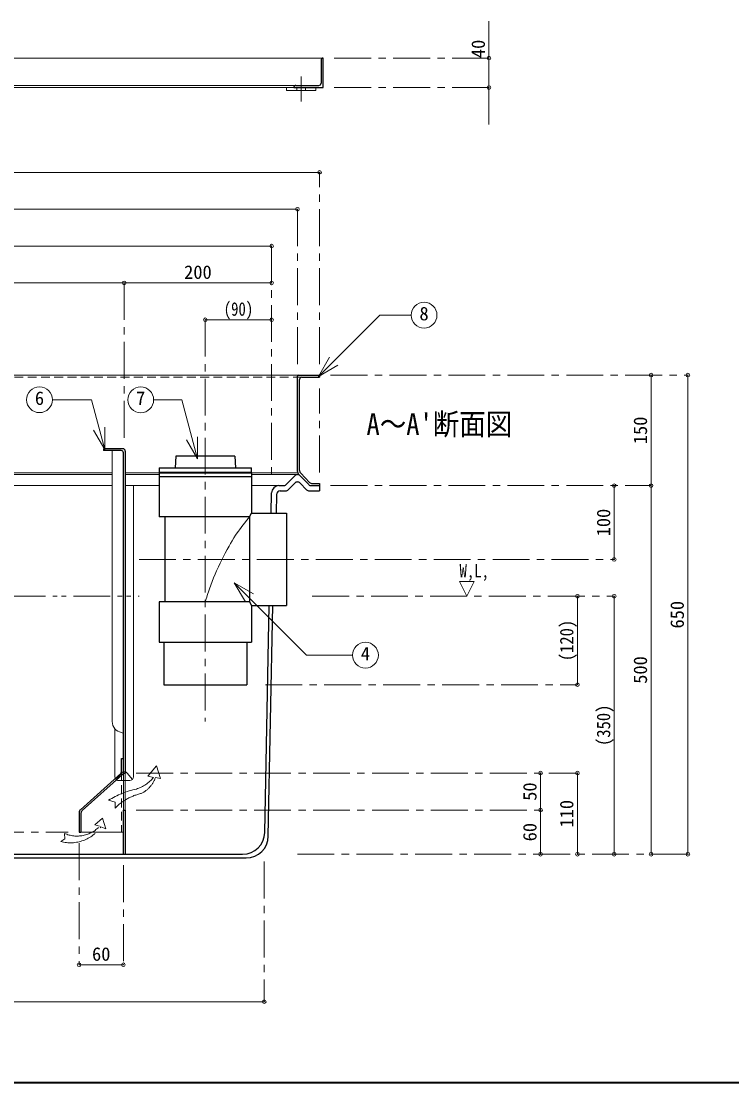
# Model space of a CAD drawing. Units: millimetres at full size, sheet at 1:10. Extents: x -2088 to 1962, y -1408 to 1402.
# Drawn here: x -1068 to -104, y -1408 to 32 of the extents above; entities that cross this region are included whole.
import ezdxf
from ezdxf.enums import TextEntityAlignment as Align

# ---------------------------------------------------------------- set-up
doc = ezdxf.new("R2010")
doc.units = ezdxf.units.MM
doc.header["$LTSCALE"] = 10
doc.header["$PDMODE"] = 32
doc.header["$PDSIZE"] = 5
for name, pattern in [('CHAIN1', [8, 5, -1, 1, -1]), ('DASHED1', [1.8, 1.2, -0.6]), ('DOUBLE_CHAIN1', [8.8, 5, -1, 0.6, -0.6, 0.6, -1])]:
    doc.linetypes.add(name, pattern=pattern)
doc.layers.add('0-0_ﾚｲﾔ1', color=4, linetype='Continuous', lineweight=9)
doc.styles.add('ＭＳ ゴシック', font='')
doc.styles.get('ＭＳ ゴシック').set_extended_font_data('MS Gothic')

msp = doc.modelspace()

# ---------------------------------------------------------------- linework, layer by layer
at = {"layer": '0-0_ﾚｲﾔ1'}
for p, q in [((-433.11, 32.3), (-433.11, -107.7)), ((-708.11, -61.7), (-708.11, -57.7)), ((-708.11, -61.7), (-668.11, -61.7)), ((-668.11, -61.7), (-668.11, -57.7)), ((-1593.11, -172.7), (-663.11, -172.7)), ((-693.11, -222.7), (-1563.11, -222.7)), ((-1528.11, -272.7), (-728.11, -272.7)), ((-928.11, -322.7), (-1328.11, -322.7)), ((-728.11, -322.7), (-928.11, -322.7)), ((-818.11, -372.7), (-728.11, -372.7)), ((-1564.61, -447.7), (-691.61, -447.7)), ((-213.11, -597.7), (-213.11, -447.7)), ((-163.11, -447.7), (-163.11, -1097.7)), ((-1311.86, -580.4), (-944.36, -580.4)), ((-1311.61, -582.7), (-944.36, -582.7)), ((-926.86, -580.4), (-880.61, -580.4)), ((-926.86, -582.7), (-880.61, -582.7)), ((-755.61, -580.4), (-692.74, -580.4)), ((-755.61, -582.7), (-693.11, -582.7)), ((-1311.61, -597.7), (-944.36, -597.7)), ((-926.86, -597.7), (-880.61, -597.7)), ((-915.52, -597.7), (-915.52, -992.7)), ((-755.61, -597.7), (-718.3, -597.7)), ((-263.11, -697.7), (-263.11, -597.7)), ((-213.11, -1097.7), (-213.11, -597.7)), ((-762.12, -645.07), (-764.64, -648.17)), ((-759.58, -641.98), (-762.12, -645.07)), ((-758.11, -640.2), (-759.58, -641.98)), ((-774.71, -661.55), (-777.08, -665.09)), ((-773.3, -659.52), (-774.71, -661.55)), ((-771.95, -657.64), (-773.3, -659.52)), ((-769.57, -654.44), (-771.95, -657.64)), ((-767.13, -651.29), (-769.57, -654.44)), ((-764.64, -648.17), (-767.13, -651.29)), ((-783.77, -676.02), (-785.88, -679.73)), ((-781.6, -672.34), (-783.77, -676.02)), ((-779.38, -668.69), (-781.6, -672.34)), ((-777.08, -665.09), (-779.38, -668.69)), ((-791, -689.1), (-793.4, -693.7)), ((-788.54, -684.53), (-791, -689.1)), ((-787.09, -681.89), (-788.54, -684.53)), ((-785.88, -679.73), (-787.09, -681.89)), ((-798.02, -702.98), (-800.24, -707.66)), ((-795.74, -698.32), (-798.02, -702.98)), ((-793.4, -693.7), (-795.74, -698.32)), ((-804.85, -717.98), (-806.87, -722.83)), ((-802.75, -713.17), (-804.85, -717.98)), ((-801.5, -710.39), (-802.75, -713.17)), ((-800.24, -707.66), (-801.5, -710.39)), ((-810.69, -732.61), (-812.46, -737.55)), ((-808.82, -727.7), (-810.69, -732.61)), ((-806.87, -722.83), (-808.82, -727.7)), ((-815.45, -746.6), (-816.2, -749)), ((-814.69, -744.2), (-815.45, -746.6)), ((-813.91, -741.81), (-814.69, -744.2)), ((-813.45, -740.43), (-813.91, -741.81)), ((-812.46, -737.55), (-813.45, -740.43)), ((-313.11, -867.7), (-313.11, -747.7)), ((-263.11, -1097.7), (-263.11, -747.7)), ((-817.68, -753.8), (-818.11, -755.2)), ((-816.94, -751.4), (-817.68, -753.8)), ((-816.2, -749), (-816.94, -751.4)), ((-940.7, -927.52), (-940.7, -992.7)), ((-916.98, -996.23), (-924.27, -987.5)), ((-363.11, -1037.7), (-363.11, -987.7)), ((-313.11, -987.7), (-313.11, -1097.7)), ((-920.52, -997.7), (-926.86, -997.7)), ((-363.11, -1097.7), (-363.11, -1037.7)), ((-929.36, -1247.7), (-989.36, -1247.7)), ((-1518.11, -1297.7), (-738.11, -1297.7))]:
    msp.add_line(p, q, dxfattribs=at)
at = {"layer": '0-0_ﾚｲﾔ1', "color": 7, "lineweight": 18}
for p, q in [((-658.11, -17.7), (-1598.11, -17.7)), ((-1561.11, -54.7), (-695.11, -54.7)), ((-1558.11, -57.7), (-698.11, -57.7)), ((-664.47, -449.43), (-649.47, -423.45)), ((-664.47, -449.43), (-638.49, -434.43)), ((-1025.64, -481.18), (-972.73, -481.18)), ((-954.7, -548.49), (-972.73, -481.18)), ((-888.29, -481.23), (-850.07, -481.23)), ((-828.59, -561.41), (-850.07, -481.23)), ((-954.7, -548.49), (-969.7, -522.51)), ((-954.7, -548.49), (-954.7, -518.49)), ((-828.59, -561.41), (-828.59, -531.41)), ((-828.59, -561.41), (-843.59, -535.43)), ((-944.36, -917.7), (-944.36, -550.2)), ((-778.79, -729.4), (-763.79, -755.38)), ((-778.79, -729.4), (-752.81, -744.4)), ((-473.11, -727.7), (-453.11, -727.7)), ((-463.11, -747.7), (-473.11, -727.7)), ((-463.11, -747.7), (-453.11, -727.7)), ((-929.36, -1037.7), (-929.36, -987.7)), ((-926.86, -987.7), (-926.86, -1037.7)), ((-986.86, -1067.7), (-929.36, -1067.7))]:
    msp.add_line(p, q, dxfattribs=at)
at = {"layer": '0-0_ﾚｲﾔ1', "color": 5, "lineweight": 25}
for p, q in [((-661.11, -20.7), (-661.11, -51.7)), ((-658.11, -57.7), (-658.11, -17.7)), ((-695.11, -54.7), (-664.11, -54.7)), ((-698.11, -57.7), (-658.11, -57.7)), ((-693.11, -578.51), (-693.11, -449.2)), ((-691.61, -447.7), (-663.11, -447.7)), ((-690.11, -577.29), (-690.11, -453.7)), ((-687.11, -450.7), (-663.11, -450.7)), ((-663.11, -447.7), (-663.11, -450.7)), ((-956.11, -547.7), (-956.11, -550.2)), ((-929.86, -547.7), (-956.11, -547.7)), ((-932.36, -550.2), (-956.11, -550.2)), ((-929.36, -987.7), (-929.36, -553.2)), ((-926.86, -550.7), (-926.86, -987.7)), ((-778.11, -557.7), (-777.11, -573.7)), ((-880.61, -573.7), (-755.61, -573.7)), ((-880.61, -573.7), (-880.61, -579.2)), ((-755.61, -579.2), (-755.61, -573.7)), ((-880.61, -579.2), (-755.61, -579.2)), ((-880.61, -580.2), (-880.61, -640.2)), ((-880.61, -585.2), (-755.61, -585.2)), ((-708.42, -596.2), (-696.68, -584.2)), ((-677.79, -596.2), (-691.68, -582.01)), ((-676.53, -593.2), (-688.68, -580.78)), ((-718.3, -597.7), (-712, -597.7)), ((-716.34, -604.7), (-709.05, -604.7)), ((-705.48, -603.2), (-696.68, -594.2)), ((-680.73, -603.2), (-689.53, -594.2)), ((-677.16, -604.7), (-663.11, -604.7)), ((-674.22, -597.7), (-663.11, -597.7)), ((-672.95, -594.7), (-663.11, -594.7)), ((-663.11, -594.7), (-663.11, -604.7)), ((-728.86, -635.2), (-728.3, -607.5)), ((-721.34, -609.6), (-721.85, -635.2)), ((-758.11, -640.2), (-880.61, -640.2)), ((-873.11, -640.2), (-873.11, -755.2)), ((-758.11, -640.2), (-755.61, -635.2)), ((-758.11, -640.2), (-758.11, -755.2)), ((-755.61, -635.2), (-708.11, -635.2)), ((-708.11, -635.2), (-708.11, -760.2)), ((-758.11, -755.2), (-880.61, -755.2)), ((-880.61, -755.2), (-880.61, -810.2)), ((-755.61, -760.2), (-755.61, -810.2)), ((-737.52, -1068.3), (-731.36, -760.2)), ((-732.62, -1073.3), (-726.36, -760.2)), ((-880.61, -810.2), (-755.61, -810.2)), ((-874.61, -810.2), (-874.61, -867.7)), ((-761.61, -810.2), (-761.61, -867.7)), ((-874.61, -867.7), (-761.61, -867.7)), ((-931.86, -967.7), (-929.36, -967.7)), ((-931.86, -986.13), (-931.86, -967.7)), ((-987.69, -1037.32), (-932.86, -988.37)), ((-985.19, -1038.44), (-930.36, -989.49)), ((-929.36, -987.7), (-926.86, -987.7)), ((-989.36, -1041.05), (-989.36, -1067.7)), ((-986.86, -1042.17), (-986.86, -1067.7)), ((-929.36, -1037.7), (-926.86, -1037.7)), ((-929.36, -1097.7), (-929.36, -1037.7)), ((-926.86, -1037.7), (-926.86, -1097.7)), ((-989.36, -1067.7), (-986.86, -1067.7)), ((-1493.6, -1102.7), (-762.61, -1102.7)), ((-1488.7, -1097.7), (-767.51, -1097.7))]:
    msp.add_line(p, q, dxfattribs=at)
at = {"layer": '0-0_ﾚｲﾔ1', "linetype": 'CHAIN1'}
for p, q in [((-433.11, -17.7), (-643.11, -17.7)), ((-688.11, -76.7), (-688.11, -42.7)), ((-433.11, -57.7), (-643.11, -57.7)), ((-663.11, -432.7), (-663.11, -172.7)), ((-693.11, -222.7), (-693.11, -439.2)), ((-728.11, -272.7), (-728.11, -582.7)), ((-928.11, -322.7), (-928.11, -532.7)), ((-818.11, -372.7), (-818.11, -917.7)), ((-648.11, -447.7), (-163.11, -447.7)), ((-663.11, -579.7), (-663.11, -465.7)), ((-648.11, -597.7), (-213.11, -597.7)), ((-908.11, -697.7), (-263.11, -697.7)), ((-673.11, -747.7), (-263.11, -747.7)), ((-736.61, -867.7), (-313.11, -867.7)), ((-911.86, -987.7), (-313.11, -987.7)), ((-911.86, -1037.7), (-363.11, -1037.7)), ((-1114.61, -1067.7), (-1004.36, -1067.7)), ((-989.36, -1082.7), (-989.36, -1247.7)), ((-738.11, -1107.7), (-738.11, -1297.7)), ((-693.11, -1097.7), (-163.11, -1097.7)), ((-929.36, -1112.7), (-929.36, -1247.7))]:
    msp.add_line(p, q, dxfattribs=at)
at = {"layer": '0-0_ﾚｲﾔ1', "linetype": 'DASHED1'}
for p, q in [((-694.11, -61.7), (-694.11, -57.7)), ((-682.11, -61.7), (-682.11, -57.7)), ((-687.11, -450.7), (-1569.11, -450.7)), ((-939.23, -996.23), (-931.95, -987.5)), ((-931.86, -986.13), (-931.86, -1067.7)), ((-935.7, -997.7), (-926.86, -997.7))]:
    msp.add_line(p, q, dxfattribs=at)
at = {"layer": '0-0_ﾚｲﾔ1', "linetype": 'DOUBLE_CHAIN1'}
for p, q in [((-1525.11, -747.7), (-908.11, -747.7)), ((-895.96, -991.85), (-884.49, -977.74)), ((-878.9, -994.79), (-884.49, -977.74)), ((-888.47, -993.52), (-895.96, -991.85)), ((-885.74, -993.52), (-878.9, -994.79)), ((-949.43, -1024.52), (-940.66, -1026.85)), ((-940.63, -1035.03), (-940.66, -1026.85)), ((-967.87, -1058.03), (-957.72, -1048.76)), ((-953.16, -1063.03), (-957.72, -1048.76)), ((-961.6, -1059.83), (-967.87, -1058.03)), ((-959.73, -1060.69), (-953.16, -1063.03)), ((-1014.28, -1080.63), (-1008.89, -1076.78)), ((-1009.34, -1069.38), (-1008.89, -1076.78))]:
    msp.add_line(p, q, dxfattribs=at)
at = {"layer": '0-0_ﾚｲﾔ1', "color": 1, "lineweight": 40}
msp.add_line((1961.89, -1407.7), (-2088.11, -1407.7), dxfattribs=at)
at = {"layer": '0-0_ﾚｲﾔ1', "color": 7, "lineweight": 18}
for points in [[(-664.47, -449.43), (-581.48, -366.44), (-538.74, -366.44)], [(-778.79, -729.4), (-680.58, -827.61), (-618.29, -827.61)]]:
    msp.add_lwpolyline(points, dxfattribs=at)
at = {"layer": '0-0_ﾚｲﾔ1', "color": 5, "lineweight": 25}
for points in [[(-778.11, -557.7), (-858.11, -557.7), (-859.11, -573.7)], [(-880.61, -580.2), (-755.61, -580.2), (-755.61, -635.2)], [(-758.11, -755.2), (-755.61, -760.2), (-708.11, -760.2)]]:
    msp.add_lwpolyline(points, dxfattribs=at)
at = {"layer": '0-0_ﾚｲﾔ1', "color": 7, "lineweight": 18}
for centre in [(-521.24, -366.44), (-1043.14, -481.18), (-905.79, -481.23), (-600.79, -827.61)]:
    msp.add_circle(centre, 17.5, dxfattribs=at)
at = {"layer": '0-0_ﾚｲﾔ1', "color": 5, "lineweight": 25}
for centre, radius, start, end in [((-658.11, -20.7), 3, 90, 180), ((-695.11, -57.7), 3, 90, 180), ((-664.11, -51.7), 3, 270, 0), ((-691.61, -449.2), 1.5, 90, 180), ((-687.11, -453.7), 3, 90, 180), ((-932.36, -553.2), 3, 0, 90), ((-929.86, -550.7), 3, 0, 90), ((-693.11, -587.7), 5, 44.3947, 135.6053), ((-688.11, -578.51), 5, 180, 224.3947), ((-685.11, -577.29), 5, 180, 224.3947), ((-718.3, -607.7), 10, 90, 178.85424), ((-716.34, -609.7), 5, 90, 178.85424), ((-712, -592.7), 5, 270, 315.6053), ((-709.05, -599.7), 5, 270, 315.6053), ((-693.11, -597.7), 5, 44.3947, 135.6053), ((-677.16, -599.7), 5, 224.3947, 270), ((-674.22, -592.7), 5, 224.3947, 270), ((-672.95, -589.7), 5, 224.3947, 270), ((-934.86, -986.13), 3, 311.7603, 0), ((-932.36, -987.25), 3, 311.7603, 0), ((-984.36, -1041.05), 5, 131.7603, 180), ((-981.86, -1042.17), 5, 131.7603, 180), ((-767.51, -1067.7), 30, 270, 358.85424), ((-762.61, -1072.7), 30, 270, 358.85424)]:
    msp.add_arc(centre, radius, start, end, dxfattribs=at)
at = {"layer": '0-0_ﾚｲﾔ1', "color": 7, "lineweight": 18}
for centre, radius, start, end in [((-929.36, -917.7), 15, 180, 260.40593), ((-932.36, -935.45), 3, 0, 80.40593)]:
    msp.add_arc(centre, radius, start, end, dxfattribs=at)
at = {"layer": '0-0_ﾚｲﾔ1'}
for centre, start, end in [((-935.7, -992.7), 180, 206.23181), ((-928.11, -990.7), 39.81617, 72.5424), ((-920.52, -992.7), 270, 0)]:
    msp.add_arc(centre, 5, start, end, dxfattribs=at)
at = {"layer": '0-0_ﾚｲﾔ1', "linetype": 'DASHED1'}
for centre, start, end in [((-928.11, -990.7), 72.5424, 140.18383), ((-935.7, -992.7), 206.23181, 270)]:
    msp.add_arc(centre, 5, start, end, dxfattribs=at)
at = {"layer": '0-0_ﾚｲﾔ1', "linetype": 'DOUBLE_CHAIN1'}
for centre, radius, start, end in [((-926.37, -962.53), 48.96, 287.40358, 320.7341), ((-921.72, -980.91), 38.12, 295.94062, 340.69413), ((-885.64, -1127.83), 121.42, 102.40974, 121.69408), ((-888.22, -1087.22), 73.97, 103.1461, 135.11885), ((-1001.54, -1030.89), 51.34, 255.63597, 324.53138), ((-992.13, -1031.29), 41.8, 245.69677, 316.9231)]:
    msp.add_arc(centre, radius, start, end, dxfattribs=at)
at = {"layer": '0-0_ﾚｲﾔ1', "color": 1}
for p in [(-433.11, -17.7), (-433.11, -57.7), (-663.11, -172.7), (-693.11, -222.7), (-728.11, -272.7), (-928.11, -322.7), (-728.11, -322.7), (-818.11, -372.7), (-728.11, -372.7), (-213.11, -447.7), (-163.11, -447.7), (-263.11, -597.7), (-213.11, -597.7), (-263.11, -697.7), (-313.11, -747.7), (-263.11, -747.7), (-313.11, -867.7), (-363.11, -987.7), (-313.11, -987.7), (-363.11, -1037.7), (-363.11, -1097.7), (-313.11, -1097.7), (-263.11, -1097.7), (-213.11, -1097.7), (-163.11, -1097.7), (-989.36, -1247.7), (-929.36, -1247.7), (-738.11, -1297.7)]:
    msp.add_point(p, dxfattribs=at)

# ---------------------------------------------------------------- texts
at = {"layer": '0-0_ﾚｲﾔ1', "color": 7, "style": 'ＭＳ ゴシック'}
for s, p in [('40', (-433.11, -17.7)), ('150', (-213.11, -541.45)), ('100', (-263.11, -666.45)), ('650', (-163.11, -791.45)), ('500', (-213.11, -866.45)), ('50', (-363.11, -1025.2)), ('110', (-313.11, -1061.45)), ('60', (-363.11, -1080.2))]:
    msp.add_text(s, height=18.33, rotation=90, dxfattribs=at).set_placement(p, align=Align.BOTTOM_LEFT)
for s, p in [('200', (-846.86, -322.7)), ('8', (-527.49, -378.94)), ('6', (-1049.39, -493.68)), ('7', (-912.04, -493.73)), ('4', (-607.04, -840.11)), ('60', (-971.86, -1247.7))]:
    msp.add_text(s, height=18.33, dxfattribs=at).set_placement(p, align=Align.BOTTOM_LEFT)
for s, height, width, p in [('(90)', 18.33, 0.8, (-793.11, -372.7)), ("A～A'断面図", 29.33, 0.9, (-599.36, -537.7)), ('W,L,', 18.33, 0.8, (-473.11, -727.7))]:
    msp.add_text(s, height=height, dxfattribs=dict(at, width=width)).set_placement(p, align=Align.BOTTOM_LEFT)
at = {"layer": '0-0_ﾚｲﾔ1', "color": 7, "style": 'ＭＳ ゴシック', "width": 0.9}
for s, p in [('(120)', (-313.11, -835.82)), ('(350)', (-263.11, -950.82))]:
    msp.add_text(s, height=18.33, rotation=90, dxfattribs=at).set_placement(p, align=Align.BOTTOM_LEFT)

doc.saveas('drawing.dxf')
